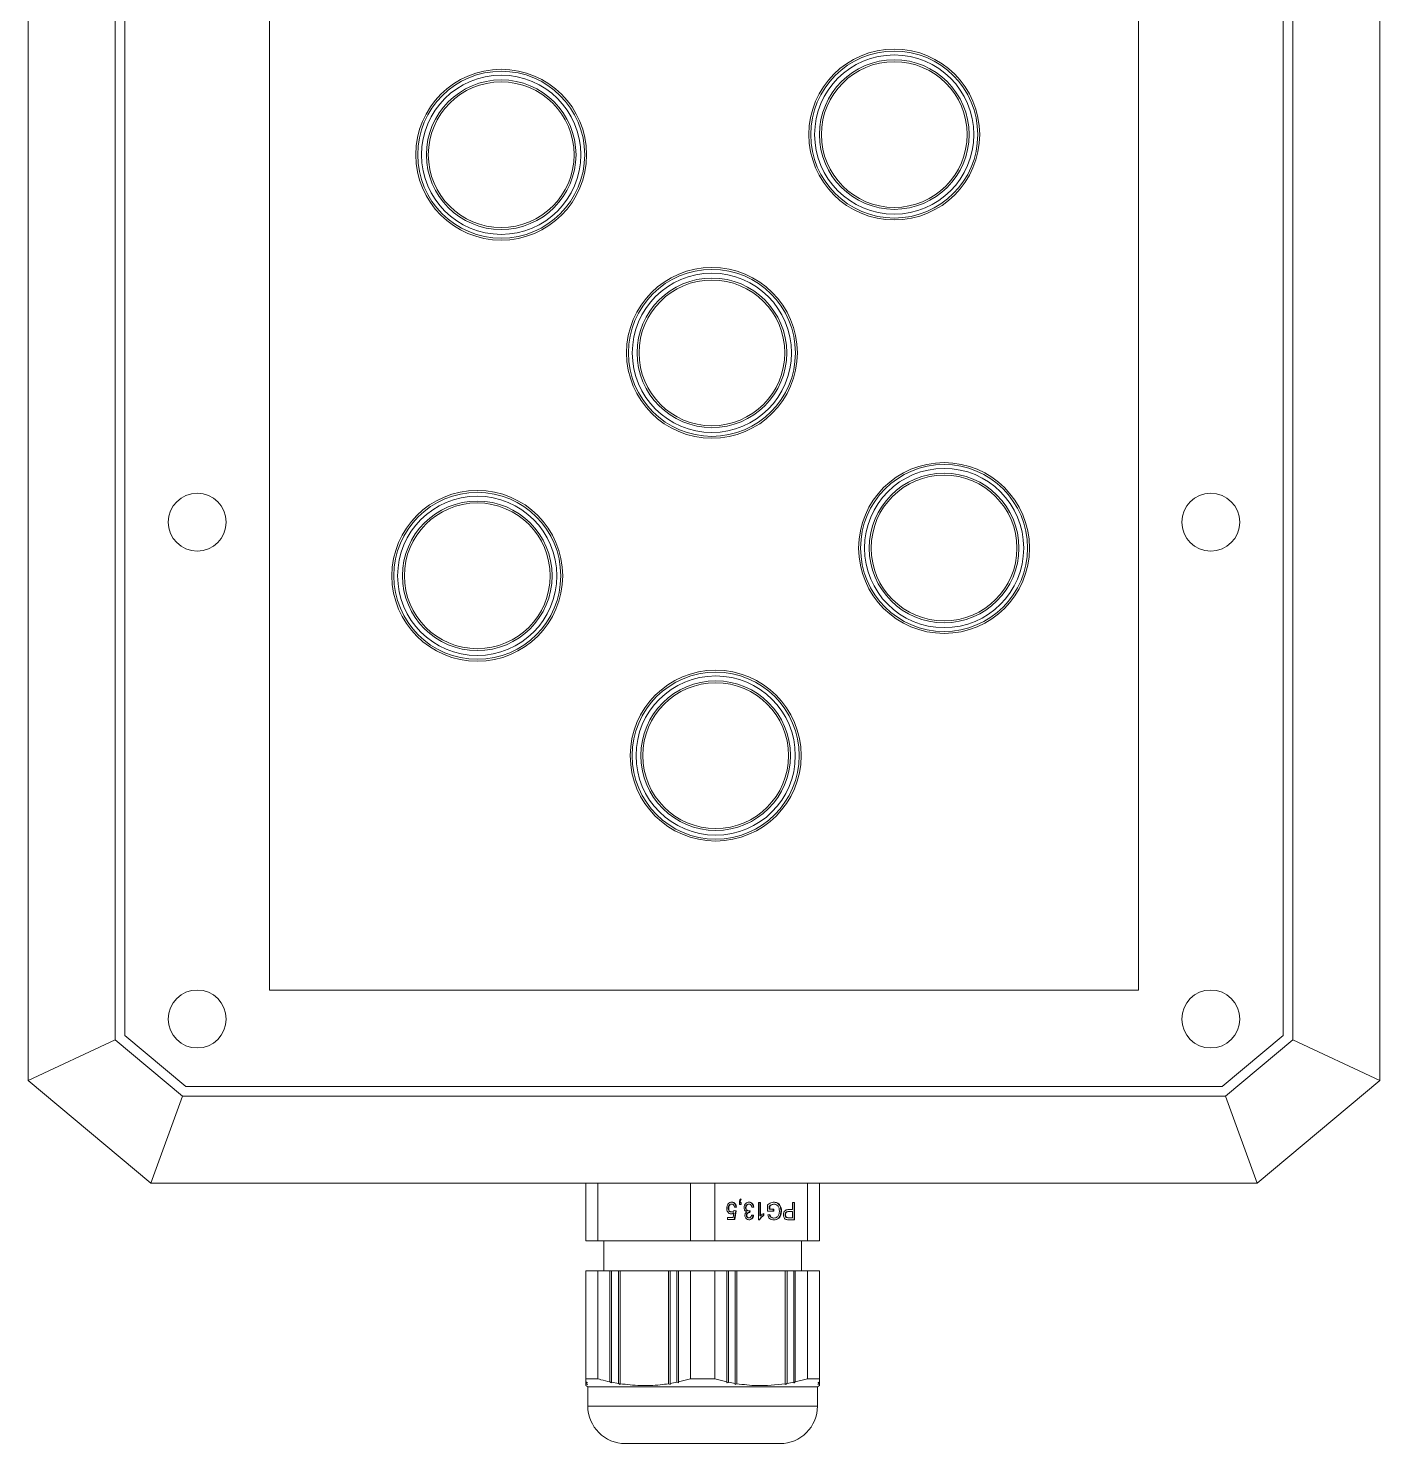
# Model space of a CAD drawing. Header units: millimetres. Extents: x -9 to 221, y -26 to 301.
# Drawn here: x 36.1 to 176.1, y -26.1 to 120.6 of the extents above; entities that cross this region are included whole.
import ezdxf

# ---------------------------------------------------------------- set-up
doc = ezdxf.new("R2010")
doc.units = ezdxf.units.MM

msp = doc.modelspace()

# ---------------------------------------------------------------- linework, layer by layer
at = {"color": 7, "linetype": 'Continuous', "lineweight": 15}
for p, q in [((46.13, 134.79), (46.13, 16.22)), ((166.13, 16.22), (166.13, 134.79)), ((61.13, 130.92), (61.13, 20.92)), ((151.13, 20.92), (151.13, 130.92)), ((36.13, 11.56), (36.13, 126.3)), ((45.13, 126.3), (45.13, 15.75)), ((167.13, 15.75), (167.13, 126.3)), ((176.13, 126.3), (176.13, 11.56)), ((61.13, 20.92), (151.13, 20.92)), ((46.13, 16.22), (52.45, 10.92)), ((159.81, 10.92), (166.13, 16.22)), ((45.13, 15.75), (36.13, 11.56)), ((45.13, 15.75), (52.09, 9.92)), ((160.17, 9.92), (167.13, 15.75)), ((167.13, 15.75), (176.13, 11.56)), ((48.81, 0.92), (36.13, 11.56)), ((52.45, 10.92), (159.81, 10.92)), ((176.13, 11.56), (163.45, 0.92)), ((52.09, 9.92), (48.81, 0.92)), ((52.09, 9.92), (160.17, 9.92)), ((160.17, 9.92), (163.45, 0.92)), ((163.45, 0.92), (48.81, 0.92)), ((93.89, 0.92), (93.89, -5.08)), ((95.14, -5.08), (95.14, 0.92)), ((104.74, 0.92), (104.74, -5.08)), ((107.24, -5.08), (107.24, 0.92)), ((116.84, 0.92), (116.84, -5.08)), ((118.09, -5.08), (118.09, 0.92)), ((108.95, -1.27), (109, -1.27)), ((109.79, -1.31), (109.79, -1.08)), ((109.99, -1.31), (109.79, -1.31)), ((109.84, -1.08), (109.89, -1.08)), ((109.89, -1.08), (109.99, -1.08)), ((109.91, -0.74), (109.94, -0.81)), ((109.94, -0.81), (109.99, -0.81)), ((109.94, -1.08), (109.94, -1.31)), ((109.95, -0.71), (109.99, -0.81)), ((109.99, -1.08), (109.99, -1.31)), ((110.74, -1.27), (110.79, -1.27)), ((111.78, -1.08), (111.98, -1.08)), ((111.78, -2.88), (111.78, -1.08)), ((111.93, -1.08), (111.93, -2.48)), ((111.98, -1.08), (111.98, -2.48)), ((112.72, -2), (112.72, -1.34)), ((112.89, -1.46), (112.89, -1.8)), ((112.89, -1.46), (112.94, -1.46)), ((112.94, -1.46), (112.94, -1.8)), ((113.33, -1.27), (113.38, -1.27)), ((115.29, -1.82), (115.29, -1.08)), ((115.29, -1.08), (115.51, -1.08)), ((115.46, -1.08), (115.46, -2.88)), ((115.51, -1.08), (115.51, -2.88)), ((108.57, -2.63), (109.14, -2.63)), ((108.57, -2.86), (108.57, -2.63)), ((109.31, -2.86), (108.57, -2.86)), ((108.64, -1.69), (108.69, -1.69)), ((108.95, -2.07), (109, -2.07)), ((109.14, -2.63), (109.22, -2.16)), ((109.17, -2.16), (109.22, -2.16)), ((109.26, -1.92), (109.42, -1.94)), ((109.42, -1.94), (109.26, -2.86)), ((109.27, -1.91), (109.47, -1.94)), ((109.49, -1.57), (109.29, -1.59)), ((109.44, -1.57), (109.29, -1.58)), ((109.47, -1.94), (109.31, -2.86)), ((109.42, -1.94), (109.47, -1.94)), ((109.44, -1.57), (109.49, -1.57)), ((110.43, -1.63), (110.48, -1.63)), ((110.51, -2.42), (110.56, -2.42)), ((110.73, -1.96), (110.78, -1.96)), ((110.75, -2.67), (110.8, -2.67)), ((110.81, -2.14), (110.86, -2.14)), ((110.85, -1.95), (110.83, -2.14)), ((110.91, -1.94), (110.88, -2.14)), ((111.06, -2.4), (111.26, -2.42)), ((111.06, -2.4), (111.21, -2.42)), ((111.28, -1.57), (111.08, -1.59)), ((111.23, -1.57), (111.08, -1.58)), ((111.21, -2.42), (111.26, -2.42)), ((111.23, -1.57), (111.28, -1.57)), ((111.91, -2.88), (111.78, -2.88)), ((111.93, -2.48), (111.98, -2.48)), ((112.29, -2.22), (112.29, -2.43)), ((112.29, -2.43), (112.34, -2.43)), ((112.34, -2.22), (112.34, -2.43)), ((113.36, -2), (112.72, -2)), ((112.75, -2.37), (112.95, -2.32)), ((112.89, -1.8), (112.94, -1.8)), ((112.94, -1.8), (113.36, -1.8)), ((113.31, -1.8), (113.31, -2)), ((113.33, -2.7), (113.38, -2.7)), ((113.36, -1.8), (113.36, -2)), ((114.11, -1.97), (114.16, -1.97)), ((114.53, -2.36), (114.58, -2.36)), ((114.69, -2.66), (114.74, -2.66)), ((114.87, -2.03), (114.92, -2.03)), ((114.87, -2.67), (114.92, -2.67)), ((114.91, -1.82), (115.29, -1.82)), ((115.29, -2.03), (114.92, -2.03)), ((114.92, -2.67), (115.29, -2.67)), ((115.51, -2.88), (114.94, -2.88)), ((115.29, -2.67), (115.29, -2.03)), ((95.14, -5.08), (93.89, -5.08)), ((104.74, -5.08), (95.14, -5.08)), ((95.74, -5.08), (95.74, -8.18)), ((107.24, -5.08), (104.74, -5.08)), ((116.84, -5.08), (107.24, -5.08)), ((116.24, -8.18), (116.24, -5.08)), ((118.09, -5.08), (116.84, -5.08)), ((93.89, -8.18), (93.89, -19.37)), ((93.89, -8.18), (95.14, -8.18)), ((95.14, -19.37), (95.14, -8.18)), ((95.14, -8.18), (96.39, -8.18)), ((96.39, -19.68), (96.39, -8.18)), ((96.56, -8.18), (96.39, -8.18)), ((96.56, -19.71), (96.56, -8.18)), ((96.56, -8.18), (97.26, -8.18)), ((97.26, -19.84), (97.26, -8.18)), ((97.43, -8.18), (97.26, -8.18)), ((97.43, -19.87), (97.43, -8.18)), ((97.43, -8.18), (102.45, -8.18)), ((102.45, -19.87), (102.45, -8.18)), ((102.63, -8.18), (102.45, -8.18)), ((102.63, -19.84), (102.63, -8.18)), ((102.63, -8.18), (103.32, -8.18)), ((103.32, -19.71), (103.32, -8.18)), ((103.49, -8.18), (103.32, -8.18)), ((103.49, -19.68), (103.49, -8.18)), ((103.49, -8.18), (104.74, -8.18)), ((104.74, -8.18), (104.74, -19.37)), ((104.74, -8.18), (107.24, -8.18)), ((107.24, -19.37), (107.24, -8.18)), ((107.24, -8.18), (108.49, -8.18)), ((108.49, -19.68), (108.49, -8.18)), ((108.66, -8.18), (108.49, -8.18)), ((108.66, -19.71), (108.66, -8.18)), ((108.66, -8.18), (109.36, -8.18)), ((109.36, -19.84), (109.36, -8.18)), ((109.53, -8.18), (109.36, -8.18)), ((109.53, -19.87), (109.53, -8.18)), ((109.53, -8.18), (114.55, -8.18)), ((114.55, -19.87), (114.55, -8.18)), ((114.73, -8.18), (114.55, -8.18)), ((114.73, -19.84), (114.73, -8.18)), ((114.73, -8.18), (115.42, -8.18)), ((115.42, -19.71), (115.42, -8.18)), ((115.59, -8.18), (115.42, -8.18)), ((115.59, -19.68), (115.59, -8.18)), ((115.59, -8.18), (116.84, -8.18)), ((116.84, -8.18), (116.84, -19.37)), ((116.84, -8.18), (118.09, -8.18)), ((118.09, -19.37), (118.09, -8.18)), ((93.88, -20.06), (94.09, -20.18)), ((93.89, -19.37), (93.89, -19.68)), ((95.14, -19.37), (93.89, -19.37)), ((93.89, -19.68), (94.06, -19.79)), ((93.89, -19.71), (93.89, -19.84)), ((93.89, -19.84), (94.06, -19.95)), ((93.89, -19.87), (93.89, -20.03)), ((94.09, -20.18), (94.09, -22.18)), ((94.09, -20.18), (100.04, -20.18)), ((96.56, -19.79), (96.39, -19.68)), ((96.56, -19.71), (96.56, -19.79)), ((97.26, -19.84), (96.56, -19.71)), ((97.43, -19.95), (97.26, -19.84)), ((97.43, -19.87), (97.43, -19.95)), ((100.04, -20.18), (117.89, -20.18)), ((102.63, -19.95), (102.45, -19.87)), ((103.32, -19.71), (102.63, -19.84)), ((102.63, -19.84), (102.63, -19.95)), ((103.49, -19.79), (103.32, -19.71)), ((104.74, -19.37), (103.49, -19.68)), ((103.49, -19.68), (103.49, -19.79)), ((107.24, -19.37), (104.74, -19.37)), ((108.49, -19.68), (107.24, -19.37)), ((108.49, -19.79), (108.49, -19.68)), ((109.36, -19.84), (108.66, -19.71)), ((109.36, -19.95), (109.36, -19.84)), ((114.55, -19.95), (114.55, -19.87)), ((115.42, -19.71), (114.73, -19.84)), ((115.42, -19.79), (115.42, -19.71)), ((116.84, -19.37), (115.59, -19.68)), ((118.09, -19.37), (116.84, -19.37)), ((117.89, -20.18), (118.11, -20.06)), ((117.89, -22.18), (117.89, -20.18)), ((118.09, -19.71), (117.92, -19.79)), ((118.09, -19.87), (117.92, -19.95)), ((118.09, -19.68), (118.09, -19.37)), ((118.09, -19.84), (118.09, -19.71)), ((94.09, -22.18), (100.04, -22.18)), ((100.04, -22.18), (117.89, -22.18)), ((97.99, -26.08), (101.99, -26.08)), ((101.99, -26.08), (113.99, -26.08))]:
    msp.add_line(p, q, dxfattribs=at)
for centre, radius in [((125.84, 109.56), 8.85), ((125.84, 109.56), 8.65), ((125.84, 109.56), 8.25), ((85.12, 107.47), 8.85), ((85.12, 107.47), 8.65), ((125.84, 109.56), 7.75), ((125.84, 109.56), 7.55), ((85.12, 107.47), 8.25), ((85.12, 107.47), 7.75), ((85.12, 107.47), 7.55), ((106.95, 86.94), 8.85), ((106.95, 86.94), 8.65), ((106.95, 86.94), 8.25), ((106.95, 86.94), 7.75), ((106.95, 86.94), 7.55), ((131, 66.72), 8.85), ((131, 66.72), 8.65), ((131, 66.72), 8.25), ((131, 66.72), 7.75), ((131, 66.72), 7.55), ((53.63, 69.4), 3), ((82.64, 63.84), 8.85), ((82.64, 63.84), 8.65), ((82.64, 63.84), 8.25), ((158.63, 69.4), 3), ((82.64, 63.84), 7.75), ((82.64, 63.84), 7.55), ((107.34, 45.21), 8.85), ((107.34, 45.21), 8.65), ((107.34, 45.21), 8.25), ((107.34, 45.21), 7.75), ((107.34, 45.21), 7.55), ((53.63, 17.92), 3), ((158.63, 17.92), 3)]:
    msp.add_circle(centre, radius, dxfattribs=at)
for centre, start, end in [((97.99, -22.18), 180, 270), ((113.99, -22.18), 270, 0)]:
    msp.add_arc(centre, 3.9, start, end, dxfattribs=at)
for points, knots in [([(108.49, -1.7), (108.49, -1.61), (108.5, -1.46), (108.58, -1.33), (108.61, -1.28)], [0, 0, 0, 0, 0.55975, 1, 1, 1, 1]), ([(108.61, -1.28), (108.67, -1.21), (108.78, -1.08), (108.93, -1.07), (109, -1.06)], [0, 0, 0, 0, 0.558488, 1, 1, 1, 1]), ([(108.95, -1.27), (108.9, -1.27), (108.8, -1.29), (108.69, -1.41), (108.64, -1.55), (108.64, -1.64), (108.64, -1.69)], [0, 0, 0, 0, 0.279537, 0.558261, 0.778895, 1, 1, 1, 1]), ([(109, -1.27), (108.95, -1.27), (108.85, -1.29), (108.74, -1.41), (108.69, -1.55), (108.69, -1.64), (108.69, -1.69)], [0, 0, 0, 0, 0.279538, 0.558261, 0.778895, 1, 1, 1, 1]), ([(108.95, -1.06), (109.02, -1.07), (109.16, -1.08), (109.32, -1.21), (109.41, -1.38), (109.43, -1.51), (109.44, -1.57)], [0, 0, 0, 0, 0.28005, 0.559261, 0.779458, 1, 1, 1, 1]), ([(109, -1.06), (109.07, -1.07), (109.21, -1.08), (109.37, -1.21), (109.46, -1.38), (109.48, -1.51), (109.49, -1.57)], [0, 0, 0, 0, 0.28005, 0.559261, 0.779458, 1, 1, 1, 1]), ([(109.29, -1.59), (109.28, -1.54), (109.26, -1.45), (109.19, -1.34), (109.1, -1.27), (109.03, -1.27), (109, -1.27)], [0, 0, 0, 0, 0.280708, 0.55992, 0.779619, 1, 1, 1, 1]), ([(109.79, -1.08), (109.79, -1), (109.8, -0.88), (109.87, -0.76), (109.92, -0.73), (109.95, -0.71)], [0, 0, 0, 0, 0.558573, 0.77917, 1, 1, 1, 1]), ([(109.94, -0.81), (109.91, -0.82), (109.87, -0.86), (109.84, -0.96), (109.84, -1.04), (109.84, -1.08)], [0, 0, 0, 0, 0.279079, 0.558859, 1, 1, 1, 1]), ([(109.99, -0.81), (109.96, -0.82), (109.92, -0.86), (109.89, -0.96), (109.89, -1.04), (109.89, -1.08)], [0, 0, 0, 0, 0.279079, 0.558859, 1, 1, 1, 1]), ([(110.28, -1.62), (110.29, -1.54), (110.31, -1.37), (110.45, -1.18), (110.62, -1.07), (110.74, -1.06), (110.8, -1.06)], [0, 0, 0, 0, 0.2794164, 0.5590175, 0.7793521, 1, 1, 1, 1]), ([(110.74, -1.27), (110.7, -1.27), (110.6, -1.28), (110.5, -1.38), (110.44, -1.5), (110.44, -1.58), (110.43, -1.63)], [0, 0, 0, 0, 0.279883, 0.558992, 0.779321, 1, 1, 1, 1]), ([(110.79, -1.27), (110.75, -1.27), (110.65, -1.28), (110.55, -1.38), (110.49, -1.5), (110.49, -1.58), (110.48, -1.63)], [0, 0, 0, 0, 0.279883, 0.558992, 0.779321, 1, 1, 1, 1]), ([(110.75, -1.06), (110.82, -1.07), (110.95, -1.08), (111.11, -1.21), (111.21, -1.38), (111.22, -1.51), (111.23, -1.57)], [0, 0, 0, 0, 0.279914, 0.559273, 0.779492, 1, 1, 1, 1]), ([(111.08, -1.59), (111.07, -1.54), (111.05, -1.45), (110.99, -1.33), (110.89, -1.27), (110.82, -1.27), (110.79, -1.27)], [0, 0, 0, 0, 0.280898, 0.560109, 0.779663, 1, 1, 1, 1]), ([(110.8, -1.06), (110.87, -1.07), (111, -1.08), (111.16, -1.21), (111.26, -1.38), (111.27, -1.51), (111.28, -1.57)], [0, 0, 0, 0, 0.279914, 0.559273, 0.779492, 1, 1, 1, 1]), ([(112.72, -1.34), (112.83, -1.25), (113.02, -1.1), (113.26, -1.07), (113.36, -1.06)], [0, 0, 0, 0, 0.559917, 1, 1, 1, 1]), ([(113.33, -1.27), (113.24, -1.28), (113.08, -1.3), (112.95, -1.41), (112.89, -1.46)], [0, 0, 0, 0, 0.55942, 1, 1, 1, 1]), ([(113.38, -1.27), (113.29, -1.28), (113.13, -1.3), (113, -1.41), (112.94, -1.46)], [0, 0, 0, 0, 0.559419, 1, 1, 1, 1]), ([(113.31, -1.06), (113.43, -1.07), (113.67, -1.1), (113.95, -1.33), (114.09, -1.65), (114.1, -1.87), (114.11, -1.97)], [0, 0, 0, 0, 0.280191, 0.55902, 0.779285, 1, 1, 1, 1]), ([(113.36, -1.06), (113.48, -1.07), (113.72, -1.1), (114, -1.33), (114.14, -1.65), (114.15, -1.87), (114.16, -1.97)], [0, 0, 0, 0, 0.280191, 0.55902, 0.779285, 1, 1, 1, 1]), ([(113.94, -1.98), (113.93, -1.88), (113.92, -1.68), (113.79, -1.42), (113.59, -1.29), (113.45, -1.27), (113.38, -1.27)], [0, 0, 0, 0, 0.280788, 0.559445, 0.779447, 1, 1, 1, 1]), ([(108.95, -2.28), (108.87, -2.27), (108.73, -2.25), (108.58, -2.08), (108.5, -1.89), (108.49, -1.76), (108.49, -1.7)], [0, 0, 0, 0, 0.279155, 0.558749, 0.779142, 1, 1, 1, 1]), ([(108.64, -1.69), (108.64, -1.74), (108.65, -1.85), (108.72, -2), (108.84, -2.07), (108.91, -2.07), (108.95, -2.07)], [0, 0, 0, 0, 0.280642, 0.559599, 0.779293, 1, 1, 1, 1]), ([(108.69, -1.69), (108.69, -1.74), (108.7, -1.85), (108.77, -2), (108.89, -2.07), (108.96, -2.07), (109, -2.07)], [0, 0, 0, 0, 0.280642, 0.559599, 0.779293, 1, 1, 1, 1]), ([(109.17, -2.16), (109.13, -2.2), (109.04, -2.27), (108.94, -2.28), (108.9, -2.28)], [0, 0, 0, 0, 0.559924, 1, 1, 1, 1]), ([(109.22, -2.16), (109.18, -2.2), (109.09, -2.27), (108.99, -2.28), (108.95, -2.28)], [0, 0, 0, 0, 0.559924, 1, 1, 1, 1]), ([(109, -2.07), (109.03, -2.07), (109.09, -2.07), (109.19, -2.02), (109.24, -1.95), (109.27, -1.91)], [0, 0, 0, 0, 0.2809298, 0.5611747, 1, 1, 1, 1]), ([(110.58, -2.07), (110.53, -2.05), (110.44, -2.01), (110.34, -1.89), (110.29, -1.76), (110.29, -1.67), (110.28, -1.62)], [0, 0, 0, 0, 0.279854, 0.55921, 0.779391, 1, 1, 1, 1]), ([(110.36, -2.42), (110.37, -2.38), (110.38, -2.3), (110.44, -2.16), (110.53, -2.1), (110.58, -2.07)], [0, 0, 0, 0, 0.2805051, 0.5610198, 1, 1, 1, 1]), ([(110.81, -2.88), (110.75, -2.87), (110.62, -2.86), (110.47, -2.75), (110.38, -2.59), (110.37, -2.48), (110.36, -2.42)], [0, 0, 0, 0, 0.280201, 0.559865, 0.780018, 1, 1, 1, 1]), ([(110.43, -1.63), (110.44, -1.68), (110.45, -1.78), (110.53, -1.89), (110.62, -1.95), (110.69, -1.96), (110.73, -1.96)], [0, 0, 0, 0, 0.279793, 0.559228, 0.779473, 1, 1, 1, 1]), ([(110.48, -1.63), (110.49, -1.68), (110.5, -1.78), (110.58, -1.89), (110.67, -1.95), (110.74, -1.96), (110.78, -1.96)], [0, 0, 0, 0, 0.279793, 0.559228, 0.779474, 1, 1, 1, 1]), ([(110.81, -2.14), (110.77, -2.14), (110.69, -2.15), (110.59, -2.21), (110.52, -2.31), (110.52, -2.38), (110.51, -2.42)], [0, 0, 0, 0, 0.280691, 0.56094, 0.77996, 1, 1, 1, 1]), ([(110.51, -2.42), (110.52, -2.46), (110.53, -2.53), (110.59, -2.62), (110.67, -2.67), (110.72, -2.67), (110.75, -2.67)], [0, 0, 0, 0, 0.279449, 0.558867, 0.77923, 1, 1, 1, 1]), ([(110.86, -2.14), (110.82, -2.14), (110.74, -2.15), (110.64, -2.21), (110.57, -2.31), (110.57, -2.38), (110.56, -2.42)], [0, 0, 0, 0, 0.280691, 0.560941, 0.77996, 1, 1, 1, 1]), ([(110.56, -2.42), (110.57, -2.46), (110.58, -2.53), (110.64, -2.62), (110.72, -2.67), (110.77, -2.67), (110.8, -2.67)], [0, 0, 0, 0, 0.279449, 0.558867, 0.77923, 1, 1, 1, 1]), ([(111.21, -2.42), (111.2, -2.49), (111.17, -2.63), (111.05, -2.78), (110.9, -2.87), (110.81, -2.88), (110.76, -2.88)], [0, 0, 0, 0, 0.280259, 0.559522, 0.779569, 1, 1, 1, 1]), ([(110.78, -1.96), (110.8, -1.96), (110.84, -1.95), (110.89, -1.94), (110.91, -1.94)], [0, 0, 0, 0, 0.559763, 1, 1, 1, 1]), ([(110.8, -2.67), (110.84, -2.67), (110.91, -2.66), (111, -2.59), (111.04, -2.49), (111.06, -2.43), (111.06, -2.4)], [0, 0, 0, 0, 0.279993, 0.559122, 0.779308, 1, 1, 1, 1]), ([(111.26, -2.42), (111.25, -2.49), (111.22, -2.63), (111.1, -2.78), (110.95, -2.87), (110.86, -2.88), (110.81, -2.88)], [0, 0, 0, 0, 0.280259, 0.559522, 0.779569, 1, 1, 1, 1]), ([(110.88, -2.14), (110.88, -2.14), (110.87, -2.14), (110.86, -2.14), (110.86, -2.14)], [0, 0, 0, 0, 0.56003, 1, 1, 1, 1]), ([(112.29, -2.43), (112.19, -2.49), (112.02, -2.61), (111.91, -2.8), (111.86, -2.88)], [0, 0, 0, 0, 0.560425, 1, 1, 1, 1]), ([(112.34, -2.43), (112.24, -2.49), (112.07, -2.61), (111.96, -2.8), (111.91, -2.88)], [0, 0, 0, 0, 0.560425, 1, 1, 1, 1]), ([(111.98, -2.48), (112.04, -2.42), (112.15, -2.32), (112.28, -2.25), (112.34, -2.22)], [0, 0, 0, 0, 0.559682, 1, 1, 1, 1]), ([(113.38, -2.9), (113.3, -2.9), (113.14, -2.88), (112.93, -2.77), (112.8, -2.58), (112.76, -2.44), (112.75, -2.37)], [0, 0, 0, 0, 0.28037, 0.559864, 0.77949, 1, 1, 1, 1]), ([(112.9, -2.32), (112.91, -2.38), (112.95, -2.5), (113.1, -2.67), (113.25, -2.69), (113.33, -2.7)], [0, 0, 0, 0, 0.281611, 0.560921, 1, 1, 1, 1]), ([(112.95, -2.32), (112.96, -2.38), (113, -2.5), (113.15, -2.67), (113.3, -2.69), (113.38, -2.7)], [0, 0, 0, 0, 0.281612, 0.560921, 1, 1, 1, 1]), ([(114.11, -1.97), (114.1, -2.11), (114.07, -2.38), (113.89, -2.71), (113.61, -2.88), (113.42, -2.9), (113.33, -2.9)], [0, 0, 0, 0, 0.280332, 0.559306, 0.779316, 1, 1, 1, 1]), ([(114.16, -1.97), (114.15, -2.11), (114.12, -2.38), (113.94, -2.71), (113.66, -2.88), (113.47, -2.9), (113.38, -2.9)], [0, 0, 0, 0, 0.280332, 0.559306, 0.779316, 1, 1, 1, 1]), ([(113.38, -2.7), (113.44, -2.69), (113.56, -2.69), (113.71, -2.61), (113.82, -2.48), (113.86, -2.39), (113.88, -2.34)], [0, 0, 0, 0, 0.280256, 0.559964, 0.779848, 1, 1, 1, 1]), ([(113.88, -2.34), (113.9, -2.28), (113.93, -2.16), (113.94, -2.04), (113.94, -1.98)], [0, 0, 0, 0, 0.559739, 1, 1, 1, 1]), ([(114.36, -2.36), (114.36, -2.27), (114.38, -2.09), (114.58, -1.84), (114.79, -1.83), (114.91, -1.82)], [0, 0, 0, 0, 0.2807591, 0.5597282, 1, 1, 1, 1]), ([(114.71, -2.86), (114.66, -2.85), (114.54, -2.82), (114.43, -2.68), (114.37, -2.52), (114.36, -2.42), (114.36, -2.36)], [0, 0, 0, 0, 0.280065, 0.558962, 0.779415, 1, 1, 1, 1]), ([(114.87, -2.03), (114.82, -2.03), (114.73, -2.03), (114.6, -2.1), (114.53, -2.23), (114.53, -2.31), (114.53, -2.36)], [0, 0, 0, 0, 0.281401, 0.559753, 0.779355, 1, 1, 1, 1]), ([(114.53, -2.36), (114.53, -2.39), (114.53, -2.46), (114.57, -2.56), (114.63, -2.63), (114.67, -2.65), (114.69, -2.66)], [0, 0, 0, 0, 0.280267, 0.560064, 0.780159, 1, 1, 1, 1]), ([(114.92, -2.03), (114.87, -2.03), (114.78, -2.03), (114.65, -2.1), (114.58, -2.23), (114.58, -2.31), (114.58, -2.36)], [0, 0, 0, 0, 0.281401, 0.559754, 0.779355, 1, 1, 1, 1]), ([(114.58, -2.36), (114.58, -2.39), (114.58, -2.46), (114.62, -2.56), (114.68, -2.63), (114.72, -2.65), (114.74, -2.66)], [0, 0, 0, 0, 0.2802666, 0.5600643, 0.7801596, 1, 1, 1, 1]), ([(114.69, -2.66), (114.73, -2.66), (114.79, -2.67), (114.85, -2.67), (114.87, -2.67)], [0, 0, 0, 0, 0.559589, 1, 1, 1, 1]), ([(114.94, -2.88), (114.9, -2.88), (114.82, -2.88), (114.75, -2.87), (114.71, -2.86)], [0, 0, 0, 0, 0.560101, 1, 1, 1, 1]), ([(114.74, -2.66), (114.78, -2.66), (114.84, -2.67), (114.9, -2.67), (114.92, -2.67)], [0, 0, 0, 0, 0.559589, 1, 1, 1, 1]), ([(94.06, -19.79), (94.03, -19.78), (93.98, -19.75), (93.92, -19.73), (93.89, -19.71)], [0, 0, 0, 0, 0.529636, 1, 1, 1, 1]), ([(94.06, -19.95), (94.02, -19.93), (93.96, -19.9), (93.9, -19.87), (93.89, -19.87)], [0, 0, 0, 0, 0.814112, 1, 1, 1, 1]), ([(96.39, -19.68), (96.07, -19.6), (95.65, -19.51), (95.24, -19.4), (95.14, -19.37)], [0, 0, 0, 0, 0.767272, 1, 1, 1, 1]), ([(102.45, -19.87), (102.17, -19.91), (101.2, -20.04), (99.51, -20.12), (98.13, -19.95), (97.43, -19.87)], [0, 0, 0, 0, 0.171076, 0.582882, 1, 1, 1, 1]), ([(108.66, -19.71), (108.64, -19.73), (108.58, -19.75), (108.52, -19.78), (108.49, -19.79)], [0, 0, 0, 0, 0.4703645, 1, 1, 1, 1]), ([(109.53, -19.87), (109.52, -19.87), (109.46, -19.9), (109.4, -19.93), (109.36, -19.95)], [0, 0, 0, 0, 0.1858886, 1, 1, 1, 1]), ([(114.55, -19.87), (113.57, -19.98), (111.9, -20.17), (110.22, -19.96), (109.53, -19.87)], [0, 0, 0, 0, 0.5852783, 1, 1, 1, 1]), ([(114.73, -19.84), (114.72, -19.85), (114.66, -19.88), (114.6, -19.92), (114.55, -19.95)], [0, 0, 0, 0, 0.15391, 1, 1, 1, 1]), ([(115.59, -19.68), (115.56, -19.7), (115.51, -19.73), (115.45, -19.77), (115.42, -19.79)], [0, 0, 0, 0, 0.500977, 1, 1, 1, 1]), ([(117.92, -19.79), (117.95, -19.77), (118, -19.73), (118.06, -19.7), (118.09, -19.68)], [0, 0, 0, 0, 0.4990242, 1, 1, 1, 1]), ([(117.92, -19.95), (117.97, -19.92), (118.02, -19.88), (118.08, -19.85), (118.09, -19.84)], [0, 0, 0, 0, 0.8460905, 1, 1, 1, 1]), ([(118.09, -20.03), (118.09, -20.04), (118.09, -20.11), (118.09, -19.98), (118.09, -19.87)], [0, 0, 0, 0, 0.170691, 1, 1, 1, 1])]:
    msp.add_open_spline(points, degree=3, knots=knots, dxfattribs=at)

doc.saveas('drawing.dxf')
